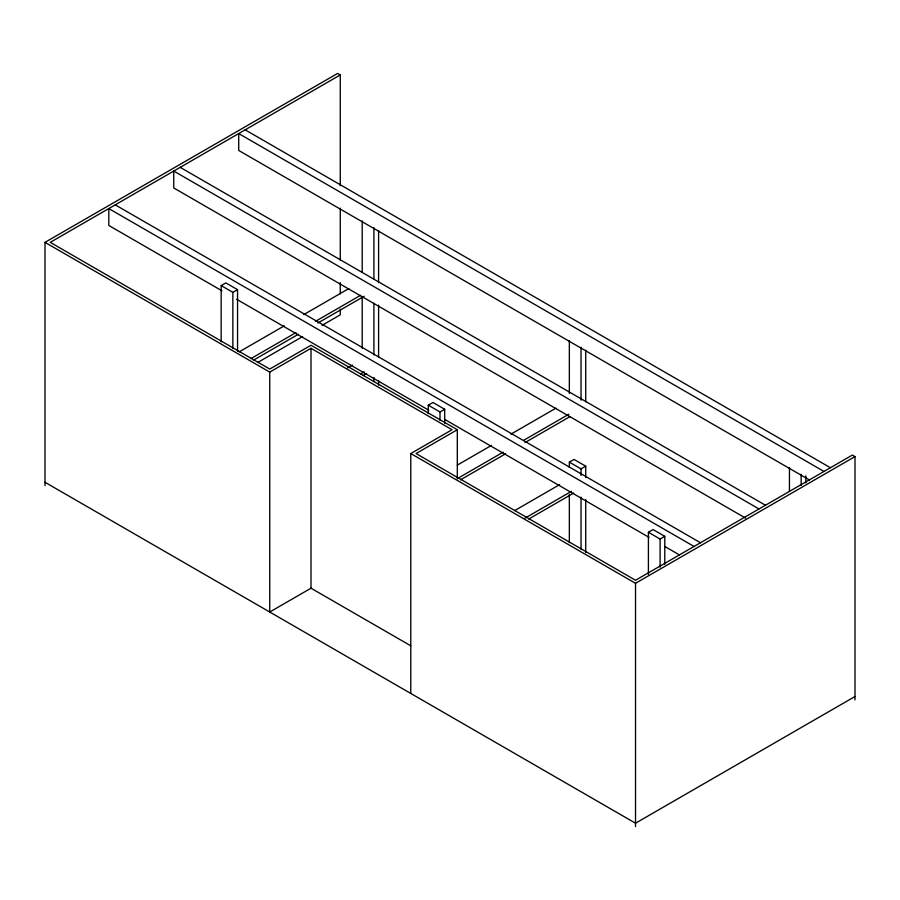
<?xml version="1.0" encoding="UTF-8"?>
<svg xmlns="http://www.w3.org/2000/svg" width="900" height="900" viewBox="0 0 900 900"><rect width="100%" height="100%" fill="white"/><g stroke="black" fill="none" stroke-linecap="round" stroke-linejoin="round"><path stroke-width="1.35" d="M45 485.651L45 242.359L337.635 73.418L340.267 74.936L340.267 185.771M340.267 74.936L50.265 242.359L269.741 369.067L311.006 345.251L457.312 429.728L457.312 478.834M221.164 341.798L221.164 285.615L225.844 282.904L237.555 289.665L237.555 351.461M221.164 285.615L232.864 292.365L237.555 289.665M239.243 351.844L284.287 325.834M303.772 314.595L348.817 288.585M250.942 358.605L295.988 332.595M315.473 321.345L360.529 295.335M253.384 360.236L298.429 334.226M317.914 322.988L364.174 296.269M257.749 362.475L302.647 336.555M322.065 325.35L340.267 314.843L340.267 309.229M45 242.359L269.741 372.116L311.006 348.289L452.048 429.728L410.782 453.544L410.782 693.461M347.603 367.875L352.474 365.062M360.529 373.939L364.174 371.824M362.959 375.57L366.615 373.466M428.287 413.629L428.287 405.191L432.979 402.491L444.679 409.252L444.679 423.293M428.287 405.191L439.999 411.952L444.679 409.252M457.312 429.728L416.059 453.544L635.524 580.252L852.367 455.062L855 456.593L855 699.874M457.324 465.109L491.411 445.421M510.896 434.171L555.941 408.161M458.077 478.192L503.123 452.183M523.822 440.224L568.868 414.225M460.507 479.824L505.553 453.814M525.038 442.564L570.082 416.554M410.704 645.761L311.006 588.206L269.741 612.023L269.741 372.116M569.34 467.336L569.34 462.139L574.02 459.428L585.731 466.189L585.731 477.338M569.34 462.139L581.04 468.889L585.731 466.189M514.553 510.66L559.597 484.65M525.038 518.119L571.309 491.411M528.694 519.053L573.739 493.043M648.405 574.414L648.405 532.271L653.085 529.571L664.785 536.332L664.785 564.424M648.405 532.271L660.105 539.033L664.785 536.332M410.782 453.544L635.524 583.301L855 456.593M855 696.499L635.524 823.207L45 482.276M245.16 129.836L830.419 467.741M823.984 471.454L238.725 133.56L238.725 150.458L809.381 479.925M180.191 167.344L765.45 505.249M759.015 508.961L173.756 171.067L173.756 187.965L745.627 518.13M115.234 204.851L700.492 542.756M694.058 546.469L108.799 208.575L108.799 225.461L221.951 290.801M236.554 299.228L428.805 410.22M444.623 419.355L649.035 537.368M664.852 546.502L679.455 554.929M805.837 475.909L805.837 482.918M801.158 474.334L801.158 485.483M789.446 467.572L789.446 491.265M660.105 539.033L660.105 567.124M635.524 583.301L635.524 826.582M585.731 350.156L585.731 401.827M585.731 499.646L585.731 552.611M581.04 347.254L581.04 400.219M581.04 468.889L581.04 475.391M581.04 497.093L581.04 549.428M569.34 340.493L569.34 393.457M569.34 494.471L569.34 542.666M439.999 411.952L439.999 420.379M378.596 230.704L378.596 282.679M378.596 305.145L378.596 357.109M378.596 380.993L378.596 385.2M373.916 227.666L373.916 279.248M373.916 303.244L373.916 355.005M373.916 377.505L373.916 381.634M362.216 220.905L362.216 272.486M362.216 296.483L362.216 348.255M340.267 208.215L340.267 260.123M340.267 282.577L340.267 293.794M311.006 348.289L311.006 588.206M232.864 292.365L232.864 348.548"/></g></svg>
